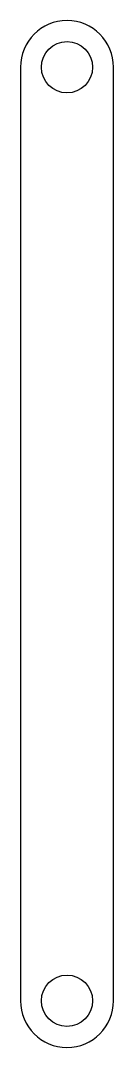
# Model space of a CAD drawing. Header units: millimetres. Extents: x -5 to 5, y -105 to 5.
import ezdxf

# ---------------------------------------------------------------- set-up
doc = ezdxf.new("R2010")
doc.units = ezdxf.units.MM
doc.layers.get('0').update_dxf_attribs({"linetype": 'CONTINUOUS'})

msp = doc.modelspace()

# ---------------------------------------------------------------- linework, layer by layer
msp.add_lwpolyline([(-5, 0), (-5, -100, 1), (5, -100), (5, 0, 1)], format="xyb", close=True)
for centre in [(0, 0), (0, -100)]:
    msp.add_circle(centre, 2.75)

doc.saveas('drawing.dxf')
